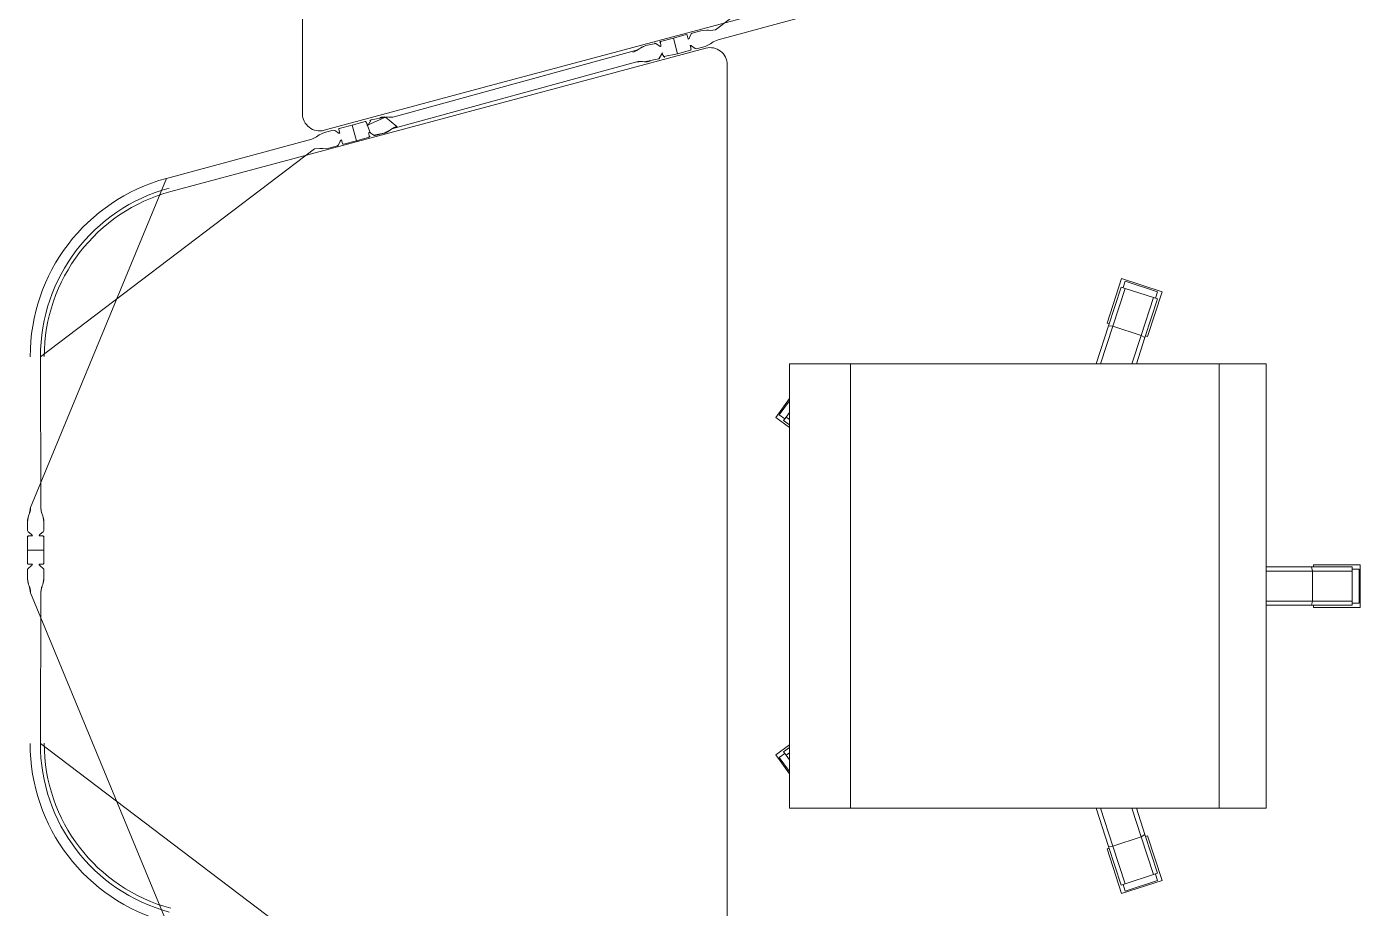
# Model space of a CAD drawing. Header units: millimetres. Extents: x 31960 to 73442, y -14102 to 21505.
# Drawn here: x 57600 to 59162, y -9078 to -8046 of the extents above; entities that cross this region are included whole.
import ezdxf

# ---------------------------------------------------------------- set-up
doc = ezdxf.new("R2010")
doc.units = ezdxf.units.MM
doc.layers.add('G-IMPT', color=8, linetype='Continuous', lineweight=9)
doc.layers.add('I-FURN', color=30, linetype='Continuous', lineweight=9)

# ---------------------------------------------------------------- blocks, each defined once
blk = doc.blocks.new('JX-57-Generic Chair-Task - Task without Arms-3760541-Level 9 207 Kent St 1_100')
at = {"layer": 'I-FURN'}
for p, q in [((-56.49941291762157, 295.4086243844783), (-78.71613399589616, 279.2672316882787)), ((-76.13533483681776, 279.2644107318922), (-59.65151226511413, 291.2406088543295)), ((-62.33116112098188, 279.2493220058615), (-56.89765491327514, 283.1969953419415)), ((-59.65151226511413, 291.2406088543295), (-54.96592287646746, 284.7914483330446)), ((-56.89765491327511, 283.1969953419415), (-52.85256994140046, 286.1359216034039)), ((-56.8976549132751, 283.1969953419415), (-54.02290433582163, 279.2402406212705)), ((-56.49941291762859, 295.4086243844418), (-44.75550293027907, 279.244519002213)), ((-47.83765242307809, 279.2334797985308), (-52.85256994140046, 286.1359216034039)), ((326.7986861944556, 279.3292269409009), (338.4810522618886, 295.4086243844418)), ((329.8758127218146, 279.3112742183995), (334.8342092856607, 286.1359216034037)), ((334.8342092856607, 286.1359216034037), (338.8792942575354, 283.1969953419414)), ((338.8792942575354, 283.1969953419414), (336.0561526093135, 279.3112742183995)), ((336.9475622207285, 284.7914483330459), (341.6331516093741, 291.2406088543294)), ((360.637153997928, 279.3112742184399), (338.4810522618972, 295.4086243844794)), ((338.8792942575355, 283.1969953419413), (344.2275305599698, 279.3112742184007)), ((358.0524721255201, 279.3112742183984), (341.6331516093741, 291.2406088543294)), ((400.9908196721394, 279.3873802566019), (-119.0091803278594, 279.3873802566019)), ((-119.0091803278687, 239.4634862947304), (-119.0091803278687, 279.3112742184001)), ((400.990819672129, 279.3112742183992), (400.990819672129, 239.4634862947295)), ((-119.0091803278688, 208.0211989751369), (-119.0091803278688, 239.4634862947304)), ((400.990819672129, 239.4634862947295), (400.990819672129, 208.0211989751361)), ((-119.0091803278689, 182.7951736253274), (-119.0091803278689, 208.021198975137)), ((-119.0091803278688, 208.021198975137), (400.990819672129, 208.0211989751361)), ((400.990819672129, 208.0211989751361), (400.990819672129, 182.7951736253267)), ((-119.0091803278695, -224.075959212183), (-119.0091803278689, 182.7951736253276)), ((400.990819672129, 182.7951736253268), (400.9908196721283, -224.0759592121839)), ((-219.00593882297, -109.6293834484557), (-166.6978304267366, -92.63344875783346)), ((-165.9252879407923, -95.0110900485348), (-166.6978304267273, -92.63344875779694)), ((-119.009180327867, -79.76712261454689), (-163.8000039014985, -94.32054340411308)), ((-119.0091803278715, -85.02443373573968), (-163.304884150239, -99.41698036612624)), ((400.9908196721287, -79.7671226145476), (445.7816432457583, -94.32054340411301)), ((400.9908196721292, -85.02443373573907), (445.2865234944989, -99.41698036612615)), ((448.6794697710073, -92.63344875779586), (447.906927285068, -95.01109004853588)), ((448.6794697709969, -92.63344875783243), (500.9875781672304, -109.6293834484545)), ((-163.8000039014985, -94.32054340411308), (-209.0601379639242, -109.0264524151371)), ((-207.5150529920494, -113.7817349966129), (-209.0601379639242, -109.0264524151371)), ((-163.304884150239, -99.41698036612625), (-207.5150529920494, -113.7817349966129)), ((-163.8000039014985, -94.32054340411308), (-163.304884150239, -99.41698036612625)), ((-163.3048841502391, -99.41698036612623), (-152.4892893471158, -132.7039584364566)), ((434.4709286913758, -132.7039584364566), (445.2865234944989, -99.41698036612617)), ((445.2865234944989, -99.41698036612617), (445.7816432457583, -94.32054340411302)), ((445.2865234944989, -99.4169803661262), (489.4966923363095, -113.7817349966127)), ((445.7816432457583, -94.32054340411302), (491.0417773081842, -109.0264524151369)), ((491.0417773081842, -109.0264524151369), (489.4966923363095, -113.7817349966127)), ((-219.0059388229622, -109.6293834484188), (-203.5550891042156, -157.1822092631758)), ((-216.0159727593685, -113.915195704515), (-208.4345298712095, -111.4518355842872)), ((-203.6552929843705, -151.9574563563211), (-216.0159727593685, -113.915195704515)), ((-196.6994581889262, -147.0687130669432), (-207.5150529920494, -113.7817349966129)), ((-119.0091803278681, -121.8256115840779), (-152.4892893471159, -132.7039584364566)), ((400.9908196721281, -121.825611584078), (434.4709286913758, -132.7039584364565)), ((489.4966923363095, -113.7817349966127), (478.6810975331863, -147.068713066943)), ((485.5367284484913, -157.1822092631758), (500.9875781672378, -109.6293834484177)), ((485.6369323286306, -151.9574563563203), (497.9976121036285, -113.9151957045142)), ((490.4161692154719, -111.4518355842872), (497.9976121036285, -113.9151957045142)), ((-151.2469807079891, -140.1862745725911), (-203.5550891042225, -157.1822092632134)), ((-152.4892893471157, -132.7039584364566), (-196.6994581889262, -147.0687130669432)), ((-149.8942391546258, -137.118086637395), (-195.1543732170515, -151.823995648419)), ((-152.4892893471157, -132.7039584364566), (-149.8942391546258, -137.118086637395)), ((-151.2469807079807, -140.186274572555), (-152.01952319392, -137.8086332818161)), ((-119.0091803278673, -127.082922705269), (-149.8942391546258, -137.118086637395)), ((400.9908196721315, -127.0829227052705), (431.8758784988858, -137.1180866373949)), ((431.8758784988858, -137.1180866373949), (434.4709286913758, -132.7039584364565)), ((431.8758784988858, -137.1180866373949), (477.1360125613118, -151.8239956484189)), ((434.0011625381957, -137.8086332818172), (433.2286200522564, -140.1862745725539)), ((485.536728448483, -157.1822092632122), (433.2286200522495, -140.1862745725901)), ((434.4709286913758, -132.7039584364566), (478.6810975331865, -147.0687130669431)), ((-196.0738500962137, -149.494096236094), (-203.6552929843704, -151.957456356321)), ((-195.1543732170514, -151.823995648419), (-196.6994581889262, -147.0687130669432)), ((478.6810975331863, -147.0687130669431), (477.1360125613116, -151.8239956484188)), ((485.6369323286306, -151.9574563563203), (478.0554894404741, -149.4940962360934)), ((-119.0091803278696, -271.719635397789), (-119.0091803278695, -224.0759592121824)), ((-119.0091803278695, -224.0759592121818), (400.9908196721283, -224.0759592121827)), ((400.9908196721283, -224.0759592121827), (400.9908196721282, -271.7196353977894)), ((-119.0091803278696, -278.8575030548935), (-119.0091803278696, -271.7196353977884)), ((-119.0091803278594, -278.9459016393145), (400.990819672135, -278.9459016393157)), ((118.49081967213, -278.8575030548935), (118.49081967213, -332.1112457562539)), ((123.49081967213, -333.2152445224948), (123.49081967213, -278.8575030548934)), ((158.49081967213, -278.8575030548944), (158.49081967213, -333.2152445224948)), ((163.49081967213, -278.8575030548946), (163.49081967213, -332.1112457562539)), ((400.9908196721282, -271.7196353977891), (400.9908196721282, -278.8575030548943)), ((118.4908196721343, -334.3459016393171), (115.9908196721392, -334.3459016393171)), ((115.99081967213, -389.3459016393542), (115.99081967213, -334.3459016393542)), ((118.4908196721301, -332.1112457562539), (123.4908196721301, -333.2152445224949)), ((118.49081967213, -332.1112457562539), (118.4908196721301, -379.7005669868533)), ((123.49081967213, -333.2152445224948), (158.49081967213, -333.2152445224947)), ((123.49081967213, -379.7005669868533), (123.49081967213, -333.2152445224949)), ((158.4908196721299, -333.2152445224948), (163.4908196721299, -332.1112457562539)), ((158.49081967213, -333.2152445224948), (158.49081967213, -379.7005669868533)), ((163.49081967213, -332.1112457562539), (163.49081967213, -379.7005669868533)), ((165.9908196721365, -334.3459016393171), (163.4908196721327, -334.3459016393182)), ((165.99081967213, -334.3459016393542), (165.99081967213, -389.3459016393542)), ((115.9908196721349, -389.3459016393176), (165.9908196721321, -389.3459016393176)), ((123.49081967213, -379.7005669868533), (118.4908196721301, -379.7005669868533)), ((120.99081967213, -387.8266637528872), (120.99081967213, -379.8550629507714)), ((160.99081967213, -387.8266637528872), (120.99081967213, -387.8266637528872)), ((158.49081967213, -379.7005669868533), (123.49081967213, -379.7005669868533)), ((163.49081967213, -379.7005669868533), (158.49081967213, -379.7005669868533)), ((160.99081967213, -379.8550629507712), (160.99081967213, -387.826663752887))]:
    blk.add_line(p, q, dxfattribs=at)
blk = doc.blocks.new('Furniture 11 - workbay option 2_dwg_D2_WORKBAYS_WALL_ANGLE_105_DEGREES-1916701-Level 9 207 Kent St 1_100')
at = {"layer": 'I-FURN'}
for p, q in [((-0.0003787804517871849, 0.0004700807128746065), (-0.0003782814387824717, 0.0004713089667528294)), ((-0.0003704721624406448, 0.0004713087755981587), (-0.0003699731652208977, 0.0004700808628324006))]:
    blk.add_line(p, q, dxfattribs=at)
at = {"layer": 'I-FURN', "flags": 128}
for points in [[(-0.0003838767681930823, 0.0004723092118732917), (-0.0003838767681930865, 0.0004879092145468731), (-0.0003648767681930838, 0.0004879092145468731), (-0.0003648767681930838, 0.0004723092118732917), (-0.0003658767681930818, 0.0004713092118732896), (-0.0003704721848994843, 0.0004713092118732896)], [(-0.0003782814262058604, 0.0004713092118732896), (-0.0003828767681930844, 0.0004713092118732937), (-0.0003838767681930823, 0.0004723092118732917)], [(-0.000369972876981148, 0.0004700805345582835), (-0.0003697354376351514, 0.0004698795250626645), (-0.0003690905802609246, 0.0004693573681299005), (-0.0003656180978783547, 0.0004665454108766988), (-0.0003648767412496383, 0.0004649911268657464), (-0.0003648767359731065, 0.0004544716054275829), (-0.0003660828774399625, 0.0004476312099179513), (-0.0003666959089845251, 0.0004459469150574581), (-0.000367360139889747, 0.0004440975758705926), (-0.0003683766537644313, 0.0004378306596327824), (-0.0003683767257168551, 0.0002614526016283105), (-4.68192368939279e-05, 1.875691447619078e-05), (-4.050276700101579e-05, 1.811679911078387e-05), (-3.854452703681248e-05, 1.827975421551701e-05), (-3.675895901434351e-05, 1.843597101630913e-05), (-2.98394699709866e-05, 1.783059475285922e-05), (-1.9678393289963e-05, 1.510794525333487e-05), (-1.83689465683669e-05, 1.398957245281978e-05), (-1.655154583859168e-05, 9.907625358779348e-06), (-1.621408175284211e-05, 9.14959707015141e-06), (-1.607093198466106e-05, 8.846081088466177e-06), (-1.606694169606896e-05, 8.840325027697853e-06), (-1.502981753214569e-05, 8.069999444157438e-06), (-1.502376196754001e-05, 8.068039194383446e-06), (-1.383440887886654e-05, 1.250676579256194e-05), (-1.336848306768703e-05, 1.311397216284006e-05), (-1.260966402507837e-05, 1.321387260423576e-05), (2.458780700114393e-06, 9.176295410959971e-06), (-2.458780699982207e-06, -9.176295410951709e-06), (-1.752722542516671e-05, -5.138718217675921e-06), (-1.813443179544897e-05, -4.672792406496408e-06), (-1.823433223684467e-05, -3.91397336388362e-06), (-1.704497299577955e-05, 5.24776194185206e-07), (-1.83386201080671e-05, 3.713145756235013e-07), (-1.861659862528505e-05, 1.832791464542781e-07), (-1.928786516212487e-05, -3.044606735825325e-07), (-2.290275348676707e-05, -2.930830771547129e-06), (-2.459595396226453e-05, -3.244646939741449e-06), (-3.475702715915207e-05, -5.219945459524899e-07), (-4.105217158384025e-05, 2.413478415478439e-06), (-4.252041061674677e-05, 3.44154990810098e-06), (-4.413481880059714e-05, 4.561792890413457e-06), (-4.992510029239875e-05, 7.165670736018867e-06), (-0.0002202817362055284, 5.281268113675963e-05), (-0.0003803767920508816, 0.0004378306512778964), (-0.000381393314652039, 0.000444097566100239), (-0.0003820575481324039, 0.0004459469043621748), (-0.0003826705820222877, 0.0004476311983690402), (-0.000383876733212972, 0.0004544715937046119), (-0.0003838767423857129, 0.0004649911136373139), (-0.0003831353879212851, 0.0004665453986805765), (-0.0003796629094542771, 0.000469357360769094), (-0.0003790180528071349, 0.0004698795185998012), (-0.0003787806137410421, 0.0004700805284260419)]]:
    blk.add_lwpolyline(points, dxfattribs=at)
at = {"layer": 'I-FURN'}
for centre, radius, start, end in [((-0.0001643767151803367, 0.0002614526605989977), 0.0002160000287172209, 180.0000156424582, 254.9999725794899), ((-0.0001643768130805007, 0.0002614525184077256), 0.0002039999126364362, 179.9999766265195, 255.0000326445039)]:
    blk.add_arc(centre, radius, start, end, dxfattribs=at)
blk = doc.blocks.new('Furniture 11 - workbay option 2_dwg_D2_WORKBAYS_WALL_ANGLE_105_DEGREES-1916702-Level 9 207 Kent St 1_100')
at = {"layer": 'I-FURN'}
for p, q in [((-0.0003787804517871849, 0.00047008071287459), (-0.0003782814387824799, 0.0004713089667528088)), ((-0.0003704721624406448, 0.000471308775598138), (-0.0003699731652208977, 0.00047008086283238))]:
    blk.add_line(p, q, dxfattribs=at)
at = {"layer": 'I-FURN', "flags": 128}
for points in [[(-0.0003838767681930865, 0.000472309211873271), (-0.0003838767681930865, 0.0004879092145468525), (-0.0003648767681930838, 0.0004879092145468566), (-0.0003648767681930838, 0.0004723092118732751), (-0.00036587676819309, 0.000471309211873273), (-0.0003704721848994926, 0.000471309211873273)], [(-0.0003782814262058604, 0.0004713092118732689), (-0.0003828767681930844, 0.000471309211873273), (-0.0003838767681930865, 0.000472309211873271)], [(-0.0003699728769811521, 0.0004700805345582628), (-0.0003697354376351514, 0.0004698795250626439), (-0.0003690905802609246, 0.0004693573681298799), (-0.0003656180978783547, 0.0004665454108766782), (-0.0003648767412496383, 0.0004649911268657257), (-0.0003648767359731065, 0.0004544716054275623), (-0.0003660828774399625, 0.0004476312099179306), (-0.0003666959089845251, 0.0004459469150574374), (-0.000367360139889747, 0.0004440975758705719), (-0.0003683766537644354, 0.0004378306596327618), (-0.0003683767257168551, 0.0002614526016282898), (-4.68192368939279e-05, 1.875691447617013e-05), (-4.050276700101579e-05, 1.811679911076322e-05), (-3.854452703681661e-05, 1.827975421549636e-05), (-3.675895901434351e-05, 1.843597101628434e-05), (-2.983946997099073e-05, 1.78305947528427e-05), (-1.967839328996713e-05, 1.510794525331422e-05), (-1.83689465683669e-05, 1.398957245280325e-05), (-1.655154583859581e-05, 9.907625358762824e-06), (-1.621408175284211e-05, 9.149597070134887e-06), (-1.607093198466519e-05, 8.846081088441393e-06), (-1.606694169607309e-05, 8.840325027677199e-06), (-1.502981753214982e-05, 8.069999444140916e-06), (-1.502376196754414e-05, 8.068039194362792e-06), (-1.383440887886654e-05, 1.250676579254128e-05), (-1.336848306769529e-05, 1.311397216281941e-05), (-1.26096640250825e-05, 1.321387260421098e-05), (2.458780700110262e-06, 9.176295410943449e-06), (-2.458780699982207e-06, -9.176295410968233e-06), (-1.752722542517497e-05, -5.138718217692444e-06), (-1.81344317954531e-05, -4.672792406517062e-06), (-1.823433223684467e-05, -3.913973363904274e-06), (-1.704497299578368e-05, 5.247761941686827e-07), (-1.83386201080671e-05, 3.713145756028473e-07), (-1.861659862528505e-05, 1.832791464336241e-07), (-1.9287865162129e-05, -3.044606735990558e-07), (-2.290275348676707e-05, -2.930830771563652e-06), (-2.459595396226866e-05, -3.244646939762103e-06), (-3.47570271591562e-05, -5.21994545969013e-07), (-4.105217158384438e-05, 2.413478415457784e-06), (-4.25204106167509e-05, 3.441549908080326e-06), (-4.413481880060127e-05, 4.561792890396934e-06), (-4.992510029240288e-05, 7.165670736002344e-06), (-0.0002202817362055284, 5.281268113673898e-05), (-0.0003803767920508816, 0.0004378306512778758), (-0.0003813933146520431, 0.0004440975661002184), (-0.000382057548132408, 0.0004459469043621541), (-0.0003826705820222877, 0.0004476311983690195), (-0.000383876733212972, 0.0004544715937045871), (-0.000383876742385717, 0.0004649911136372932), (-0.0003831353879212892, 0.00046654539868056), (-0.0003796629094542812, 0.0004693573607690775), (-0.000379018052807139, 0.0004698795185997806), (-0.0003787806137410421, 0.0004700805284260254)]]:
    blk.add_lwpolyline(points, dxfattribs=at)
at = {"layer": 'I-FURN'}
for centre, radius, start, end in [((-0.0001643767151803367, 0.0002614526605989977), 0.0002160000287172209, 180.0000156424582, 254.9999725794899), ((-0.0001643768130805007, 0.0002614525184077256), 0.0002039999126364362, 179.9999766265195, 255.0000326445039)]:
    blk.add_arc(centre, radius, start, end, dxfattribs=at)
blk = doc.blocks.new('Furniture 11 - workbay option 2_dwg_39 cm gerades element-1916699-Level 9 207 Kent St 1_100')
at = {"layer": 'I-FURN', "flags": 128}
for points in [[(0.01340190983709908, -0.01239558960096383), (-0.001880951332394034, -0.00930686898894237), (0.001880951332394034, 0.009306868988943279), (0.01716381250188715, 0.006218148376920908), (0.01703563949355157, 0.0005385902774369243), (0.01858243366027455, 0.0009771230701862805), (0.0192216542397, 0.001505485857338499), (0.02266398157384538, 0.004350618255559311), (0.03463911472461768, 0.002686347902767011), (0.04263031345068884, -0.0007836939720973533), (0.04431054122111527, -0.001800582366699928), (0.334190275046196, -0.06142287751436106), (0.3424743092385761, -0.06138327363561712), (0.3442457400381463, -0.06111618546468253), (0.3614915472926514, -0.063371733876279), (0.3649347091391973, -0.06836439866327237), (0.365318572821685, -0.06909953052714354), (0.3654802812776979, -0.06939337849004915), (0.3674835201780152, -0.06560239671610361), (0.383944046644494, -0.06790944178533209), (0.3801821439796986, -0.08652317976321684), (0.3648992828102128, -0.08343445915119536), (0.3650274558185483, -0.07775490105171139), (0.3634806616518181, -0.07819343384446074), (0.3628414410723927, -0.07872179663161297), (0.3593991137382545, -0.08156692902983287), (0.3474239805874749, -0.07990265867704058), (0.3394327818614038, -0.07643261680217711), (0.3377525540909774, -0.07541572840757453), (0.04787282026589674, -0.0157934332599134), (0.03958878607352381, -0.01583303713865644), (0.03781735527394631, -0.01610012530959193), (0.02057154801944125, -0.01384457689799547), (0.01712838617289526, -0.008851912111002093), (0.01674452249040769, -0.008116780247130919), (0.01658281403439469, -0.007822932284225316), (0.01457957513408473, -0.01161391405816994), (0.01858243366027455, 0.000977123070185371), (0.0192216542397, 0.00150548585733759), (0.02268555430874403, 0.004368144958558333), (0.02270736791304807, 0.004385370952764788), (0.0227294181954203, 0.004402292928315546), (0.02275170091904147, 0.004418907633767958), (0.02277421180243255, 0.004435211876713765), (0.02279694652028411, 0.004451202524403925), (0.022819900704264, 0.00446687650433978), (0.02284306994388317, 0.004482230804870597), (0.02286644978731783, 0.004497262475769276), (0.02289003574229719, 0.004511968628801696), (0.02291382327693282, 0.004526346438276051), (0.0229378078206064, 0.004540393141593086), (0.02296198476484278, 0.004554106039771796), (0.02298634946421225, 0.004567482497970559), (0.02301089723718906, 0.004580519945991), (0.02303562336709729, 0.004593215878773663), (0.02306052310296218, 0.004605567856880043), (0.02308559166046325, 0.00461757350696007), (0.02311082422285108, 0.004629230522206853), (0.02313621594185679, 0.004640536662803243), (0.02316176193863066, 0.004651489756349292), (0.02318745730467344, 0.004662087698279721), (0.02321329710278951, 0.004672328452272268), (0.02323927636804729, 0.00468221005063242), (0.02326539010868874, 0.004691730594677211), (0.02329163330713345, 0.004700888255098107), (0.02331800092093909, 0.004709681272310263), (0.02334448788372538, 0.004718107956794483), (0.02337108910621464, 0.004726166689420097), (0.02339779947714123, 0.004733855921753275), (0.0234246138643066, 0.004741174176360801), (0.02345152711548144, 0.004748120047088378), (0.02347853405948263, 0.004754692199332567), (0.02350562950708991, 0.004760889370298173), (0.02353280825210823, 0.004766710369240173), (0.02356006507230632, 0.004772154077691994), (0.02358739473047899, 0.00477721944968107), (0.02361479197541485, 0.004781905511929836), (0.02364225154290034, 0.004786211364043993), (0.02366976815678208, 0.004790136178680769), (0.02369733652991272, 0.004793679201713531), (0.0237249513652132, 0.004796839752374582), (0.02375260735667689, 0.004799617223385212), (0.02378029919039545, 0.004802011081072123), (0.02380802154556295, 0.004804020865471102), (0.02383576909550902, 0.004805646190417064), (0.02386353650873207, 0.004806886743613177), (0.02389131844990334, 0.004807742286695429), (0.02391910958090739, 0.004808212655277203), (0.023946904561868, 0.004808297758981098), (0.02397469805215951, 0.004807997581454402), (0.0240024847114546, 0.004807312180373629), (0.02403025920072105, 0.004806241687434522), (0.02405801618327678, 0.004804786308324766), (0.02408575032581576, 0.004802946322686694), (0.02411345629939024, 0.004800722084060908), (0.02414112878048763, 0.004798114019819878), (0.02416876245202729, 0.004795122631086088), (0.02419635200437915, 0.004791748492635634), (0.02422389213638962, 0.004787992252784533), (0.02425137755641481, 0.004783854633272313), (0.02427880298331002, 0.004779336429112845), (0.02430616314746294, 0.004774438508449748), (0.02433345279179775, 0.004769161812386301), (0.03474592064940225, 0.002664458681885663), (0.03485260559910239, 0.002641987254091873), (0.0349591664000909, 0.002618934287858793), (0.0350655998824368, 0.002595300468957248), (0.03517190287999256, 0.002571086500439378), (0.03527807223048148, 0.002546293102612254), (0.03538410477562866, 0.002520921013022416), (0.03548999736120459, 0.002494970986430417), (0.03559574683715618, 0.002468443794788982), (0.03570135005767952, 0.002441340227219371), (0.03580680388132896, 0.002413661089990455), (0.03591210517109721, 0.002385407206490527), (0.03601725079452444, 0.002356579417207286), (0.03612223762376379, 0.002327178579700558), (0.03622706253570505, 0.002297205568575009), (0.03633172241206194, 0.002266661275459228), (0.03643621413943038, 0.002235546608973891), (0.03654053460944124, 0.002203862494708119), (0.03664468071879674, 0.002171609875189461), (0.03674864936940139, 0.002138789709857519), (0.03685243746842025, 0.002105402975036668), (0.03695604192840256, 0.002071450663904216), (0.03705945966736181, 0.002036933786461304), (0.03716268760886305, 0.002001853369504716), (0.03726572268211022, 0.001966210456595036), (0.0373685618220552, 0.001930006108024827), (0.03747120196947799, 0.00189324140079043), (0.03757364007105934, 0.001855917428553767), (0.03767587307951908, 0.001818035301617783), (0.0377778979536597, 0.001779596146885524), (0.03787971165848285, 0.001740601107832845), (0.03798131116526202, 0.001701051344471125), (0.038082693451659, 0.001660948033313616), (0.03818385550177481, 0.001620292367339061), (0.03828479430628795, 0.001579085555959864), (0.03838550686249073, 0.001537328824981159), (0.03848599017443485, 0.001495023416568074), (0.03858624125296774, 0.001452170589207526), (0.03868625711586356, 0.001408771617672755), (0.03878603478786682, 0.001364827792979668), (0.03888557130084518, 0.001320340422355002), (0.03898486369380407, 0.001275310829194495), (0.0390839090130321, 0.001229740353021953), (0.03918270431216661, 0.001183630349454688), (0.03928124665227369, 0.001136982190155322), (0.03937953310195735, 0.001089797262799038), (0.03947756073741038, 0.00104207697102629), (0.03957532664255268, 0.0009938227344046028), (0.03967282790907484, 0.000945035988384916), (0.03977006163653277, 0.0008957181842579303), (0.03986702493246412, 0.0008458707891140876), (0.03996371491242462, 0.000795495285796278), (0.04006012870012637, 0.000744593172858913), (0.04015626342747419, 0.0006931659645197215), (0.04025211623468931, 0.0006412151906179134), (0.04034768427037488, 0.0005887423965677954), (0.04044296469160327, 0.0005357491433132964), (0.04053795466400334, 0.000482237007277945), (0.04063265136185509, 0.0004282075803248518), (0.04072705196814059, 0.0003736624697021398), (0.04082115367466758, 0.0003186032979983793), (0.04091495368212782, 0.0002630317030971128), (0.04100844920019881, 0.0002069493381213761), (0.04110163744759484, 0.0001503578713927709), (0.04263031345068884, -0.0007836939720982628), (0.04431054122111527, -0.001800582366699928), (0.04439713610826584, -0.001849718363567263), (0.04448397311958251, -0.001898425181727362), (0.04457105012799002, -0.001946701628112351), (0.04465836500055593, -0.001994546520195399), (0.04474591559850524, -0.002041958686019825), (0.04483369977729307, -0.002088936964230015), (0.04492171538666298, -0.002135480204098712), (0.04500996027066868, -0.00218158726555157), (0.04509843226776866, -0.002227257019201716), (0.04518712921084807, -0.002272488346373393), (0.04527604892728414, -0.002317280139129253), (0.04536518923899712, -0.002361631300298541), (0.04545454796250124, -0.00240554074350348), (0.04554412290897017, -0.002449007393188367), (0.04563391188426612, -0.002492030184639589), (0.0457239126890272, -0.002534608064019267), (0.0458141231186819, -0.002576739988387089), (0.04590454096353642, -0.002618424925723957), (0.0459951640088184, -0.002659661854962906), (0.04608599003472773, -0.002700449766009115), (0.04617701681648032, -0.002740787659766283), (0.04635966372390249, -0.002820109454169142), (0.04645127937565121, -0.002859091411836744), (0.04654308683552517, -0.002897619466302786), (0.04663508385470777, -0.002935692673828271), (0.04672726817974035, -0.002973310101811876), (0.04681963755257311, -0.003010470828819962), (0.04691218971063063, -0.003047173944603856), (0.04700492238685547, -0.003083418550123497), (0.04709783330977371, -0.003119203757571086), (0.04719092020353128, -0.003154528690391999), (0.04728418078798859, -0.00318939248330571), (0.04737761277872779, -0.003223794282325798), (0.04747121388714731, -0.003257733244784504), (0.04756498182048381, -0.003291208539350919), (0.04765891428191389, -0.003324219346049177), (0.04775300897056877, -0.003356764856283917), (0.04784726358160696, -0.00338884427285575), (0.04794167580627255, -0.00342045680998217), (0.04803624333193875, -0.003451601693318481), (0.04813096384219534, -0.003482278159972338), (0.04822583501686313, -0.003512485458527408), (0.04832085453208856, -0.003542222849058817), (0.04841602006038011, -0.003571489603152258), (0.0485113292706592, -0.003600285003921272), (0.04860677982834023, -0.003628608346024521), (0.04870236939536698, -0.003656458935685805), (0.04879809563028539, -0.003683836090707701), (0.0488939561882944, -0.003710739140487931), (0.04898994872129697, -0.003737167426040287), (0.04908607087796554, -0.003763120300006449), (0.04918232030379295, -0.003788597126673267), (0.0492786946411652, -0.003813597281987313), (0.04937519152939786, -0.003838120153573073), (0.04947180860480876, -0.003862165140745674), (0.04956854350077629, -0.003885731654524534), (0.04966539384778298, -0.003908819117650637), (0.04976235727349558, -0.003931426964598359), (0.04985943140280142, -0.003953554641591836), (0.04995661385787389, -0.003975201606614974), (0.05005390225825249, -0.003996367329427812), (0.0501512942208501, -0.004017051291577445), (0.05024878736006941, -0.004037252986413478), (0.03781735527394631, -0.01610012530959284), (0.01674452249040769, -0.008116780247131828), (0.01658281403439469, -0.007822932284226227)], [(0.3405310521937645, -0.06166784247684609), (0.3424743092385688, -0.06138327363561803), (0.3442457400381463, -0.06111618546468344), (0.3614915472926514, -0.06337173387627991), (0.3649347091391973, -0.06836439866327328), (0.365318572821685, -0.06909953052714354), (0.3654802812776979, -0.06939337849005005), (0.3674835201780079, -0.06560239671610452), (0.3839440466444867, -0.06790944178533301), (0.3801821439796986, -0.08652317976321774), (0.3648992828102054, -0.0834344591511963), (0.3650274558185411, -0.07775490105171229), (0.3634806616518181, -0.07819343384446074), (0.3628414410723927, -0.07872179663161387), (0.3593991137382472, -0.08156692902983377), (0.3474239805874749, -0.07990265867704147), (0.3394327818613965, -0.07643261680217711), (0.3377525540909774, -0.07541572840757545)]]:
    blk.add_lwpolyline(points, dxfattribs=at)
at = {"layer": 'I-FURN'}
for centre, radius, start, end in [((0.01733372821070225, 0.002533691383737277), 0.00201724696248462, 261.5022793294298, 299.1673153972191), ((0.01696581762479036, 0.005238477957032956), 0.0009994779151937367, 348.5742251512907, 78.57422515115806), ((0.02393914646308986, 0.002803121843524423), 0.002005190923583773, 78.65929344763207, 129.4891366331484), ((0.01359990471419587, -0.01141591918107406), 0.0009994779151944458, 258.5742251511582, 348.5742251512397), ((0.01499551835800958, -0.009067832980570529), 0.002017246962481683, 38.10731394794796, 75.64613691855726), ((0.02097169104366913, -0.01187971654667854), 0.002005190923581969, 207.6593020792385, 258.4891452649194), ((0.04393554149664124, -0.03552146236541466), 0.02011708966263099, 78.71332336928484, 96.86183039493595), ((0.03483710576620797, 0.003666021357299542), 0.01998955830391056, 258.5742275435326, 278.5742125664485), ((0.3381275538154587, -0.04169484840886798), 0.02011708966262213, 258.713323369285, 276.8618303949359), ((0.3472259895458847, -0.08088233213159311), 0.01998955830392948, 78.57422754353284, 98.57421256644882), ((0.3277812836475932, -0.09288773636999577), 0.02011708966262314, 60.28660831775602, 78.4351153435644), ((0.3513838835544157, -0.06030925137571284), 0.01998955830385718, 238.5742290399016, 258.5742092870772), ((0.3610914042684235, -0.06533659422759683), 0.002005190923582866, 27.6593020792852, 78.48914526492007), ((0.3647293671013976, -0.07975000215801083), 0.002017246962483784, 81.50227932942974, 119.1673153972181), ((0.3670675769540903, -0.06814847779369301), 0.002017246962493504, 218.1073139482472, 255.6461369185584), ((0.3684631905979041, -0.06580039159319585), 0.0009994779151937074, 78.57422515157633, 168.5742251514437), ((0.3581239488490101, -0.08001943261779888), 0.002005190923583047, 258.6592934476318, 309.489136633149), ((0.3650972776873023, -0.08245478873130468), 0.0009994779151949642, 168.5742251514436, 258.5742251515774)]:
    blk.add_arc(centre, radius, start, end, dxfattribs=at)
blk = doc.blocks.new('Furniture 11 - workbay option 2_dwg-1916698-Level 9 207 Kent St 1_100')
at = {"layer": 'G-IMPT', "lineweight": 18}
for p, q in [((38247.34146893502, -515.208030329545), (38247.34782030314, -519.8006655549202)), ((38247.3478225872, -502.8095409966245), (38247.34782196979, -507.402455451652)), ((38230.51867848972, -520.8001191205038), (38241.0327047356, -520.80012097287)), ((38683.5894730057, -669.5385861745182), (38851.48307109359, -1296.126036310246)), ((39911.04523812787, -823.9012215721983), (38774.72422408392, -823.8271797311049)), ((38833.32903953116, -1321.268487709003), (37696.06182931228, -1321.268487708987))]:
    blk.add_line(p, q, dxfattribs=at)
at = {"layer": 'G-IMPT', "lineweight": 18, "flags": 128}
for points in [[(38245.3966698757, -506.0216755855752), (38245.91855462555, -506.666195943582), (38246.13827934139, -506.9196379575243), (38245.91855462555, -506.6661959435811), (38245.3966698757, -506.0216755855743), (38242.58617840178, -502.5510079965073), (38242.5685052049, -502.5295551104259), (38242.5505363422, -502.5083492578778), (38242.53227526626, -502.4873945134293), (38242.51372548584, -502.4666949033935), (38242.49489056516, -502.4462544050664), (38242.47577412321, -502.4260769459494), (38242.45637983309, -502.4061664030107), (38242.43671142129, -502.3865266019276), (38242.41677266697, -502.367161316359), (38242.39656740121, -502.3480742672126), (38242.37609950633, -502.3292691219405), (38242.35537291512, -502.3107494938259), (38242.33439161002, -502.2925189412933), (38242.31315962247, -502.2745809672195), (38242.29168103205, -502.2569390182703), (38242.26995996573, -502.2395964842262), (38242.24800059706, -502.2225566973418), (38242.22580714541, -502.2058229316989), (38242.20338387507, -502.1893984025789), (38242.18073509455, -502.173286265845), (38242.15786515565, -502.1574896173373), (38242.13477845268, -502.1420114922791), (38242.11147942161, -502.1268548646878), (38242.08797253916, -502.1120226468074), (38242.06426232206, -502.0975176885529), (38242.04035332605, -502.0833427769542), (38242.01625014508, -502.069500635625), (38241.99195741043, -502.055993924244), (38241.96747978977, -502.042825238032), (38241.94282198634, -502.0299971072696), (38241.91798873794, -502.0175119967914), (38241.89298481616, -502.0053723055328), (38241.86781502527, -501.9935803660518), (38241.84248420154, -501.982138444094), (38241.81699721209, -501.9710487381456), (38241.79135895408, -501.9603133790231), (38241.76557435373, -501.9499344294527), (38241.73964836539, -501.93991388368), (38241.71358597056, -501.930253667088), (38241.68739217694, -501.9209556358211), (38241.66107201752, -501.9120215764363), (38241.63463054952, -501.9034532055531), (38241.60807285352, -501.8952521695266), (38241.58140403237, -501.8874200441309), (38241.55462921034, -501.879958334258), (38241.52775353201, -501.8728684736251), (38241.50078216138, -501.866151824502), (38241.47372028081, -501.8598096774492), (38241.44657309006, -501.8538432510678), (38241.4193458053, -501.8482536917652), (38241.39204365804, -501.8430420735396), (38241.36467189423, -501.8382093977682), (38241.33723577316, -501.8337565930187), (38241.30974056652, -501.8296845148683), (38241.28219155729, -501.8259939457362), (38241.25459403888, -501.8226855947444), (38241.22695331393, -501.8197600975694), (38241.19927469344, -501.8172180163253), (38241.17156349568, -501.8150598394563), (38241.14382504515, -501.8132859816449), (38241.11606467162, -501.8118967837211), (38241.08828770907, -501.8108925126131), (38241.06049949464, -501.810273361284), (38241.03270536767, -501.8100394486981), (38230.51867751648, -501.8100409464846), (38230.40965203712, -501.8103382833327), (38230.30062980109, -501.8112302539678), (38230.19161405155, -501.812716831855), (38230.08260803148, -501.8147979727726), (38229.97361498354, -501.8174736148101), (38229.86463815002, -501.8207436783775), (38229.75568077272, -501.8246080661941), (38229.64674609288, -501.8290666633051), (38229.53783735105, -501.8341193370768), (38229.428957787, -501.8397659372055), (38229.32011063965, -501.8460062957162), (38229.21129914695, -501.8528402269748), (38229.10252654579, -501.8602675276856), (38228.99379607189, -501.8682879769052), (38228.88511095974, -501.8769013360452), (38228.77647444245, -501.8861073488745), (38228.66788975172, -501.8959057415402), (38228.55936011769, -501.9062962225593), (38228.45088876885, -501.9172784828414), (38228.34247893197, -501.9288521956889), (38228.234133832, -501.9410170168121), (38228.12585669196, -501.9537725843351), (38228.01765073281, -501.9671185188097), (38227.90951917346, -501.981054423225), (38227.80146523056, -501.9955798830215), (38227.69349211845, -502.0106944661007), (38227.58560304908, -502.0263977228365), (38227.47780123191, -502.0426891860986), (38227.3700898738, -502.0595683712498), (38227.26247217888, -502.0770347761761), (38227.15495134854, -502.0950878812914), (38227.04753058129, -502.113727149559), (38226.94021307262, -502.1329520265022), (38226.83300201499, -502.1527619402297), (38226.72590059767, -502.1731563014386), (38226.61891200669, -502.1941345034484), (38226.5120394247, -502.2156959222038), (38226.40528603091, -502.2378399163049), (38226.29865500098, -502.2605658270157), (38226.19214950695, -502.2838729782993), (38226.0857727171, -502.3077606768175), (38225.97952779588, -502.3322282119698), (38225.87341790386, -502.3572748559047), (38225.76744619752, -502.3828998635402), (38225.6616158293, -502.4091024725951), (38225.55592994738, -502.4358819036), (38225.4503916957, -502.4632373599333), (38225.34500421375, -502.4911680278312), (38225.23977063657, -502.5196730764217), (38225.13469409462, -502.5487516577492), (38225.02977771368, -502.57840290679), (38224.92502461476, -502.6086259414919), (38224.82043791403, -502.639419862787), (38224.71602072268, -502.6707837546309), (38224.61177614689, -502.7027166840206), (38224.5077072877, -502.7352177010256), (38224.40381724091, -502.7682858388162), (38224.300109097, -502.8019201136946), (38224.19658594104, -502.8361195251159), (38224.09325085262, -502.8708830557308), (38223.9901069057, -502.9062096714056), (38223.88715716859, -502.9420983212549), (38223.78440470379, -502.9785479376753), (38223.68185256795, -503.0155574363761), (38221.9984374584, -503.6282700425028), (38220.15006422356, -504.2921553882388), (38220.05545169851, -504.3231633029324), (38219.96068686731, -504.3537025799081), (38219.86577205123, -504.3837724711124), (38219.77070957518, -504.4133722399841), (38219.67550176772, -504.4425011614804), (38219.58015096095, -504.4711585220919), (38219.48465949047, -504.499343619859), (38219.38902969535, -504.5270557643906), (38219.29326391803, -504.55429427688), (38219.19736450427, -504.5810584901232), (38219.10133380313, -504.6073477485329), (38219.00517416686, -504.6331614081563), (38218.90888795091, -504.6584988366903), (38218.81247751375, -504.6833594134976), (38218.71594521701, -504.70774252962), (38218.61929342518, -504.7316475877948), (38218.52252450576, -504.7550740024726), (38218.4256408291, -504.7780211998234), (38218.32864476836, -504.800488617759), (38218.23153869943, -504.822475705941), (38218.13432500092, -504.8439819257995), (38217.93958424273, -504.8855496651624), (38217.84206195319, -504.9056101664711), (38217.74444157427, -504.9251877630832), (38217.64672549717, -504.9442819754495), (38217.54891611544, -504.9628923358575), (38217.4510158249, -504.9810183884509), (38217.35302702363, -504.9986596892325), (38217.25495211183, -505.0158158060798), (38217.15679349184, -505.0324863187551), (38217.05855356807, -505.0486708189183), (38216.96023474688, -505.0643689101287), (38216.86183943657, -505.079580207864), (38216.76337004733, -505.0943043395246), (38216.66482899117, -505.1085409444477), (38216.56621868184, -505.1222896739045), (38216.46754153477, -505.1355501911229), (38216.36879996707, -505.1483221712878), (38216.26999639739, -505.1606053015502), (38216.17113324594, -505.172399281039), (38216.07221293432, -505.1837038208579), (38215.97323788561, -505.1945186441059), (38215.87421052418, -505.2048434858737), (38215.7751332757, -505.214678093255), (38215.67600856705, -505.2240222253535), (38215.57683882628, -505.232875653284), (38215.47762648256, -505.2412381601847), (38215.37837396606, -505.2491095412163), (38215.27908370799, -505.2564896035678), (38215.17975814044, -505.263378166467), (38215.08039969637, -505.2697750611793), (38214.98101080957, -505.2756801310141), (38214.88159391455, -505.2810932313251), (38214.78215144652, -505.2860142295204), (38214.68268584134, -505.2904430050615), (38214.58319953537, -505.294379449464), (38214.48369496554, -505.2978234663067), (38214.3841745692, -505.3007749712268), (38214.28464078408, -505.3032338919294), (38214.18509604828, -505.3052001681839), (38214.08554280011, -505.3066737518236), (38213.98598347813, -505.3076546067563), (38213.88642052103, -505.3081427089554)], [(38223.68185256794, -503.0155574363738), (38221.9984374584, -503.6282700425019), (38220.15006422356, -504.2921553882388)], [(38248.34729808399, -520.8001436044699), (38263.93915623319, -520.8001457004242), (38263.93915878596, -501.8100653117394), (38248.34730063674, -501.8100632157859)], [(38220.15006375672, -518.318003643211), (38221.99843694737, -518.9818891119885), (38223.68185201612, -519.5946018301767), (38221.99843694738, -518.9818891119909)], [(38245.396669524, -516.5884851264949), (38245.91855431676, -515.9439648032289), (38246.13526887682, -515.6879744723537), (38245.91855431676, -515.943964803228), (38245.396669524, -516.5884851264949), (38242.58617781904, -520.059152528471)], [(38755.40570753376, -849.0035605421547), (38806.07674333562, -1038.110400138302), (38923.29930586551, -1475.590959086252)]]:
    blk.add_lwpolyline(points, dxfattribs=at)
for points in [[(38279.51245057964, -520.7661659864231), (38263.92059243043, -520.7661638904688), (38263.92059498319, -501.7760835017849), (38279.5124531324, -501.7760855977374), (38263.92059498318, -501.7760835017825), (38263.92059243043, -520.766163890468)], [(38280.51193091324, -502.775563647288), (38280.51828228136, -507.3681988726617)], [(38280.5119292466, -515.1737737505571), (38280.51192862919, -519.7666882055836)], [(38281.72448233956, -506.8882547298562), (38281.94119689964, -506.6322643989801), (38282.46308169239, -505.9877440757141), (38285.27357339735, -502.5170766737371), (38282.46308169239, -505.9877440757133), (38281.94119689964, -506.6322643989801)], [(38286.82704648078, -501.7761082293391), (38297.34107272667, -501.7761100817029)], [(38304.17789920027, -502.9816273720324), (38305.86131426902, -503.5943400902196), (38307.70968745966, -504.2582255589957), (38305.86131426902, -503.5943400902174)], [(38285.27357281461, -520.0252212057009), (38282.46308134068, -516.5545536166347), (38281.94119659084, -515.9100332586271), (38281.72147187499, -515.6565912446823), (38281.94119659084, -515.9100332586271), (38282.46308134068, -516.5545536166338)], [(38297.34107369991, -520.7661882557235), (38286.82704584871, -520.7661897535087)], [(38307.70968699283, -518.2840738139704), (38305.861313758, -518.9479591597077), (38304.17789864844, -519.5606717658335), (38305.86131375799, -518.9479591597062)]]:
    blk.add_lwpolyline(points, close=True, dxfattribs=at)
at = {"layer": 'G-IMPT', "lineweight": 18}
for centre, radius, start, end in [((38241.02972794841, -503.8152281617628), 2.005190923585962, 39.08508081613537, 89.91492400167796), ((38247.44449485903, -517.2226446765171), 2.017246962477006, 92.92808053069373, 130.4669035014288), ((38247.45086713842, -505.387842089025), 2.017246962476514, 229.4069020521283, 267.0719381200112), ((38248.3473005024, -502.8095411309797), 0.9994779151966303, 89.99999229825914, 179.9999922981907), ((38279.51245299804, -502.7755635129279), 0.9994779151967216, 359.9999922978563, 89.99999229785669), ((38280.40888407797, -517.188387113181), 2.017246962481248, 49.40690205202968, 87.07193811981197), ((38280.41525635735, -505.3535845256789), 2.017246962499549, 272.9280805310735, 310.4669035009865), ((38286.83002376656, -503.7812969425989), 2.005190923579727, 90.08507218437002, 140.9149153700597), ((38297.3410692049, -521.7656683856326), 19.98955830393577, 70.00000488286298, 89.99998990577683), ((38314.02217244968, -485.1571829239746), 20.11708966262102, 251.7123870543901, 269.8608940800531), ((38037.82207635166, -721.2685173743181), 199.9999999999636, 89.99999999999987, 165.0000000000053), ((38213.8375787667, -537.4190462782402), 20.11708966263021, 71.71238705437725, 89.86089408003275), ((38230.51868201148, -500.8105608165944), 19.98955830391276, 250.0000048828614, 269.9999899057764), ((38241.02972744982, -518.7949322596102), 2.005190923587003, 270.0850721843693, 320.9149153699854), ((38248.34729821834, -519.8006656892744), 0.9994779151946617, 179.9999922981679, 269.9999922981675), ((38279.51245071399, -519.7666880712259), 0.9994779151966303, 269.9999922978417, 359.9999922980502), ((38286.83002326797, -518.761001040444), 2.005190923585962, 219.0850808161259, 269.9149240016776), ((38297.34107085228, -500.7766299518656), 19.98955830385987, 270.0000081622392, 289.9999884094169), ((38314.02217071132, -537.385116869202), 20.11708966261668, 90.13910210576596, 108.2876091315527), ((38490.40430750405, -721.3023942849866), 200.0000000000006, 14.99999973009761, 90), ((38774.72422408392, -843.827179731103), 20, 90, 194.9999997301535), ((38832.16455454341, -1301.302417121296), 20, 269.9999999999996, 14.99999973010891)]:
    blk.add_arc(centre, radius, start, end, dxfattribs=at)
at = {"xscale": 999477.9151939504, "yscale": 999477.9151939504, "zscale": 999477.9151939504, "rotation": 269.875059596833}
blk.add_blockref('Furniture 11 - workbay option 2_dwg_D2_WORKBAYS_WALL_ANGLE_105_DEGREES-1916702-Level 9 207 Kent St 1_100', (37775.45132184084, -884.3882092642439), dxfattribs=at)
at = {"extrusion": (0, 0, -1)}
for name, p, xscale, yscale, zscale, rotation in [('Furniture 11 - workbay option 2_dwg_D2_WORKBAYS_WALL_ANGLE_105_DEGREES-1916701-Level 9 207 Kent St 1_100', (-38752.40842977475, -884.4221386765314), 999477.9151939504, 999477.9151939504, -999477.9151939504, 269.875059596833), ('Furniture 11 - workbay option 2_dwg_39 cm gerades element-1916699-Level 9 207 Kent St 1_100', (-38752.40842977475, -884.4221386765314), 1000, 1000, -1000, 266.3008358717313), ('Furniture 11 - workbay option 2_dwg_D2_WORKBAYS_WALL_ANGLE_105_DEGREES-1916701-Level 9 207 Kent St 1_100', (-38854.11371661249, -1260.707458175848), 999477.9151939504, 999477.9151939504, -999477.9151939504, 89.87505959683297)]:
    blk.add_blockref(name, p, dxfattribs=dict(at, xscale=xscale, yscale=yscale, zscale=zscale, rotation=rotation))
blk = doc.blocks.new('Furniture 11 - Furniture 15-1941821-Level 9 207 Kent St 1_100')
blk.add_blockref('Furniture 11 - workbay option 2_dwg-1916698-Level 9 207 Kent St 1_100', (14246.40336877868, -5147.160746513913))

msp = doc.modelspace()

# ---------------------------------------------------------------- block references
at = {"layer": 'I-FURN'}
for name, p, rotation in [('Furniture 11 - Furniture 15-1941821-Level 9 207 Kent St 1_100', (51952.01934029712, -61169.1816459718), 90.00000000000007), ('JX-57-Generic Chair-Task - Task without Arms-3760541-Level 9 207 Kent St 1_100', (58772.70469223978, -8841.952738370195), 90.00000000000021)]:
    msp.add_blockref(name, p, dxfattribs=dict(at, rotation=rotation))

doc.saveas('drawing.dxf')
